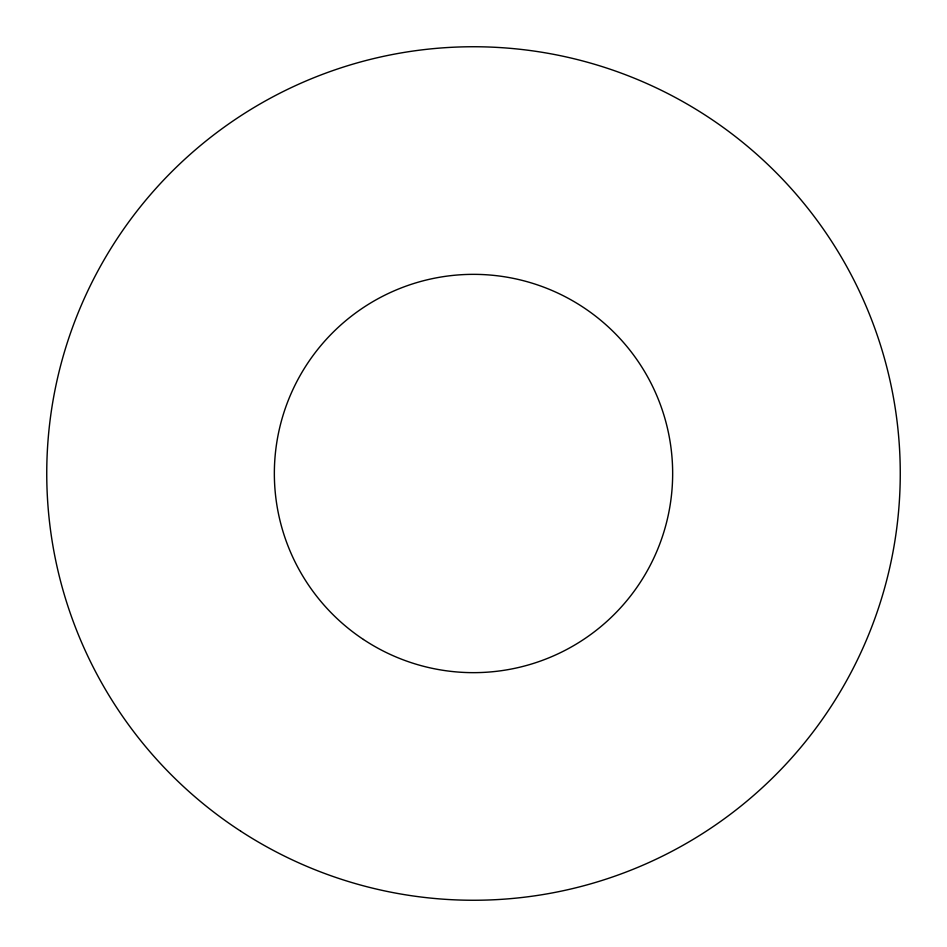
<?xml version="1.0" encoding="UTF-8"?>
<svg xmlns="http://www.w3.org/2000/svg" width="947" height="947" viewBox="0 0 947 947"><rect width="100%" height="100%" fill="white"/><g stroke="black" fill="none" stroke-linecap="round" stroke-linejoin="round"><path stroke-width="1.42" d="M240.692 831.158A426.754 426.754 0 0 0 899.65 496.287A426.754 426.754 0 0 0 280.158 93.055A426.754 426.754 0 0 0 240.692 831.158M363.435 639.474A199.154 199.154 0 0 0 672.275 485.835A199.154 199.154 0 0 0 384.802 295.192A199.154 199.154 0 0 0 363.435 639.474"/></g></svg>
